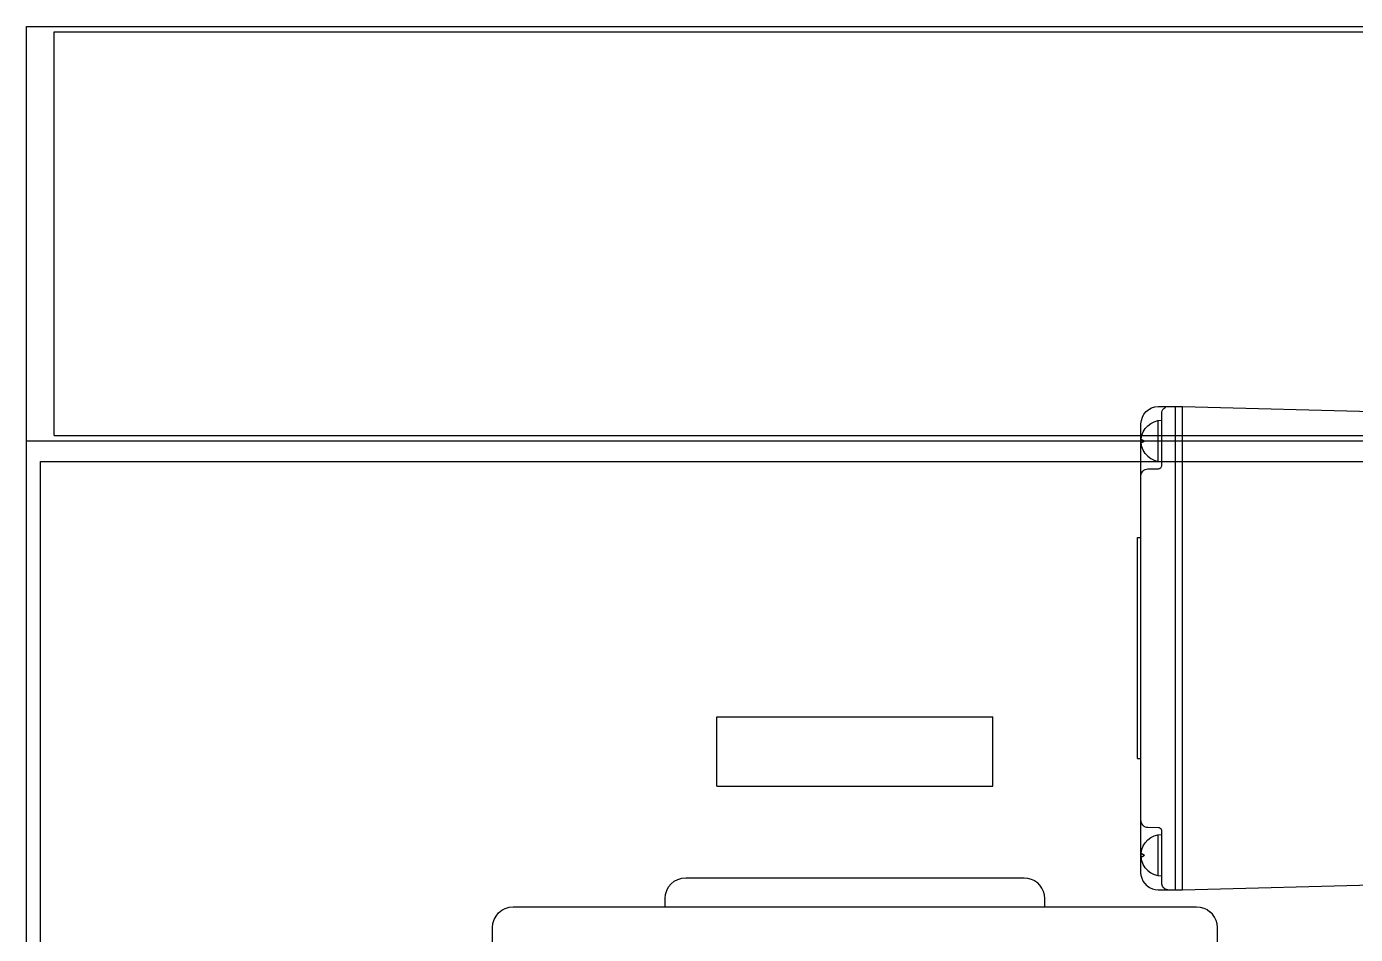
# Model space of a CAD drawing. Extents: x 431547 to 432141, y 118589 to 119430.
# Drawn here: x 431619.713 to 431622.669, y 119098.404 to 119100.423 of the extents above; entities that cross this region are included whole.
import ezdxf

# ---------------------------------------------------------------- set-up
doc = ezdxf.new("R2010")
doc.units = 0
doc.header["$LTSCALE"] = 300
doc.header["$MEASUREMENT"] = 0
doc.layers.add('1', color=7, linetype='CONTINUOUS')

msp = doc.modelspace()

# ---------------------------------------------------------------- linework, layer by layer
at = {"layer": '1'}
for p, q in [((431619.7135, 119099.5018), (431619.7135, 119100.4231)), ((431619.7135, 119100.4231), (431621.0184, 119100.4231)), ((431619.7749, 119099.5137), (431619.7749, 119100.4113)), ((431619.7749, 119100.4113), (431628.8653, 119100.4113)), ((431621.0184, 119100.4231), (431621.031, 119100.4231)), ((431621.031, 119100.4231), (431621.0684, 119100.4231)), ((431621.0684, 119100.4231), (431621.0956, 119100.4231)), ((431621.0956, 119100.4231), (431621.1075, 119100.4231)), ((431621.1075, 119100.4231), (431621.1428, 119100.4231)), ((431621.1428, 119100.4231), (431621.2004, 119100.4231)), ((431621.2004, 119100.4231), (431621.2787, 119100.4231)), ((431621.2787, 119100.4231), (431621.3751, 119100.4231)), ((431621.3751, 119100.4231), (431621.4869, 119100.4231)), ((431621.4869, 119100.4231), (431621.6105, 119100.4231)), ((431621.6105, 119100.4231), (431621.7423, 119100.4231)), ((431621.7423, 119100.4231), (431621.8782, 119100.4231)), ((431621.8782, 119100.4231), (431622.1931, 119100.4231)), ((431622.1931, 119100.4231), (431622.1936, 119100.4231)), ((431622.1936, 119100.4231), (431622.1954, 119100.4231)), ((431622.1954, 119100.4231), (431622.1982, 119100.4231)), ((431622.1982, 119100.4231), (431622.202, 119100.4231)), ((431622.202, 119100.4231), (431622.2068, 119100.4231)), ((431622.2068, 119100.4231), (431622.2123, 119100.4231)), ((431622.2123, 119100.4231), (431622.2183, 119100.4231)), ((431622.2183, 119100.4231), (431622.2248, 119100.4231)), ((431622.2248, 119100.4231), (431622.2315, 119100.4231)), ((431622.2315, 119100.4231), (431622.2698, 119100.4231)), ((431622.2698, 119100.4231), (431622.2852, 119100.4231)), ((431622.2852, 119100.4231), (431622.3082, 119100.4231)), ((431622.3082, 119100.4231), (431622.7535, 119100.4231)), ((431619.7135, 119087.2175), (431619.7135, 119099.5018)), ((431619.7135, 119099.5018), (431628.9267, 119099.5018)), ((431619.7749, 119099.5137), (431628.8653, 119099.5137)), ((431619.7442, 119087.2635), (431619.7442, 119099.4557)), ((431619.7442, 119099.4557), (431628.896, 119099.4557)), ((431621.249, 119098.734), (431621.249, 119098.8876)), ((431621.249, 119098.8876), (431621.8632, 119098.8876)), ((431621.8632, 119098.734), (431621.8632, 119098.8876)), ((431621.249, 119098.734), (431621.8632, 119098.734)), ((431621.1473, 119098.5164), (431621.1543, 119098.5221)), ((431621.1543, 119098.5221), (431621.1623, 119098.5264)), ((431621.1623, 119098.5264), (431621.1709, 119098.529)), ((431621.1709, 119098.529), (431621.1799, 119098.5299)), ((431621.1799, 119098.5299), (431621.9323, 119098.5299)), ((431621.9323, 119098.5299), (431621.9403, 119098.5292)), ((431621.9403, 119098.5292), (431621.9481, 119098.5271)), ((431621.9481, 119098.5271), (431621.9554, 119098.5237)), ((431621.9554, 119098.5237), (431621.9619, 119098.5191)), ((431621.9676, 119098.5134), (431621.9619, 119098.5191)), ((431621.1339, 119098.4838), (431621.1347, 119098.4928)), ((431621.1347, 119098.4928), (431621.1374, 119098.5014)), ((431621.1374, 119098.5014), (431621.1416, 119098.5094)), ((431621.1416, 119098.5094), (431621.1473, 119098.5164)), ((431621.9722, 119098.5068), (431621.9676, 119098.5134)), ((431621.9756, 119098.4996), (431621.9722, 119098.5068)), ((431621.9777, 119098.4918), (431621.9756, 119098.4996)), ((431621.9784, 119098.4838), (431621.9777, 119098.4918)), ((431620.7635, 119098.4518), (431620.7704, 119098.4575)), ((431620.7704, 119098.4575), (431620.7784, 119098.4618)), ((431620.7784, 119098.4618), (431620.787, 119098.4644)), ((431620.787, 119098.4644), (431620.796, 119098.4653)), ((431620.796, 119098.4653), (431621.1339, 119098.4653)), ((431621.1339, 119098.4653), (431621.1339, 119098.4838)), ((431621.1339, 119098.4653), (431621.9784, 119098.4653)), ((431621.9784, 119098.4653), (431621.9784, 119098.4838)), ((431621.9784, 119098.4653), (431622.3162, 119098.4653)), ((431622.3162, 119098.4653), (431622.3242, 119098.4646)), ((431622.3242, 119098.4646), (431622.332, 119098.4625)), ((431622.332, 119098.4625), (431622.3393, 119098.4591)), ((431622.3393, 119098.4591), (431622.3458, 119098.4545)), ((431620.75, 119098.4192), (431620.7509, 119098.4282)), ((431620.7509, 119098.4282), (431620.7535, 119098.4369)), ((431620.7535, 119098.4369), (431620.7577, 119098.4448)), ((431620.7577, 119098.4448), (431620.7635, 119098.4518)), ((431622.3515, 119098.4489), (431622.3458, 119098.4545)), ((431622.3561, 119098.4423), (431622.3515, 119098.4489)), ((431622.3595, 119098.435), (431622.3561, 119098.4423)), ((431622.3616, 119098.4272), (431622.3595, 119098.435)), ((431620.75, 119096.8991), (431620.75, 119098.4192)), ((431622.3623, 119098.4192), (431622.3616, 119098.4272)), ((431622.3623, 119096.8991), (431622.3623, 119098.4192))]:
    msp.add_line(p, q, dxfattribs=at)
at = {"layer": '1', "ltscale": 0.5}
for p, q in [((431622.1932, 119099.5472), (431622.1954, 119099.5544)), ((431622.1954, 119099.5544), (431622.1989, 119099.5611)), ((431622.1989, 119099.5611), (431622.2037, 119099.5669)), ((431622.2037, 119099.5669), (431622.2095, 119099.5717)), ((431622.2095, 119099.5717), (431622.2161, 119099.5752)), ((431622.2161, 119099.5752), (431622.2233, 119099.5774)), ((431622.2233, 119099.5774), (431622.2308, 119099.5781)), ((431622.2308, 119099.5781), (431622.2692, 119099.5781)), ((431622.2385, 119099.5628), (431622.2388, 119099.5658)), ((431622.2385, 119099.4474), (431622.2385, 119099.5628)), ((431622.2388, 119099.5658), (431622.2397, 119099.5686)), ((431622.2397, 119099.5686), (431622.2411, 119099.5713)), ((431622.2411, 119099.5713), (431622.243, 119099.5736)), ((431622.243, 119099.5736), (431622.2453, 119099.5755)), ((431622.2453, 119099.5755), (431622.248, 119099.577)), ((431622.248, 119099.577), (431622.2509, 119099.5778)), ((431622.2509, 119099.5778), (431622.2538, 119099.5781)), ((431622.2692, 119098.5032), (431622.2692, 119099.5781)), ((431622.2692, 119099.5781), (431622.2846, 119099.5781)), ((431622.2846, 119098.5032), (431622.2846, 119099.5781)), ((431622.2846, 119099.5781), (431622.8574, 119099.5629)), ((431622.1924, 119099.5397), (431622.1932, 119099.5472)), ((431622.1924, 119098.5416), (431622.1924, 119099.5397)), ((431622.1942, 119099.514), (431622.1973, 119099.5219)), ((431622.1973, 119099.5219), (431622.2017, 119099.5291)), ((431622.2017, 119099.5291), (431622.2075, 119099.5354)), ((431622.2075, 119099.5354), (431622.2142, 119099.5405)), ((431622.2142, 119099.5405), (431622.2219, 119099.5443)), ((431622.2219, 119099.5443), (431622.23, 119099.5466)), ((431622.23, 119099.5466), (431622.2385, 119099.5474)), ((431622.2308, 119099.4559), (431622.2308, 119099.5468)), ((431622.1926, 119099.5056), (431622.1942, 119099.514)), ((431622.1926, 119099.5057), (431622.2001, 119099.5013)), ((431622.1926, 119099.4971), (431622.1926, 119099.5056)), ((431622.1926, 119099.497), (431622.2001, 119099.5013)), ((431622.1942, 119099.4887), (431622.1926, 119099.4971)), ((431622.1973, 119099.4808), (431622.1942, 119099.4887)), ((431622.2017, 119099.4736), (431622.1973, 119099.4808)), ((431622.2075, 119099.4673), (431622.2017, 119099.4736)), ((431622.2075, 119099.4673), (431622.2142, 119099.4622)), ((431622.1949, 119099.4322), (431622.1968, 119099.4345)), ((431622.1968, 119099.4345), (431622.199, 119099.4364)), ((431622.199, 119099.4364), (431622.2016, 119099.4378)), ((431622.2016, 119099.4378), (431622.2044, 119099.4388)), ((431622.2044, 119099.4388), (431622.2074, 119099.4391)), ((431622.2074, 119099.4391), (431622.231, 119099.4397)), ((431622.2142, 119099.4622), (431622.2219, 119099.4584)), ((431622.2219, 119099.4584), (431622.23, 119099.4561)), ((431622.23, 119099.4561), (431622.2385, 119099.4553)), ((431622.231, 119099.4397), (431622.2325, 119099.4399)), ((431622.2325, 119099.4399), (431622.2339, 119099.4404)), ((431622.2339, 119099.4404), (431622.2352, 119099.4411)), ((431622.2352, 119099.4411), (431622.2363, 119099.442)), ((431622.2363, 119099.442), (431622.2372, 119099.4432)), ((431622.2372, 119099.4432), (431622.2379, 119099.4445)), ((431622.2379, 119099.4445), (431622.2384, 119099.4459)), ((431622.2384, 119099.4459), (431622.2385, 119099.4474)), ((431622.1924, 119099.4238), (431622.1927, 119099.4267)), ((431622.1927, 119099.4267), (431622.1936, 119099.4295)), ((431622.1936, 119099.4295), (431622.1949, 119099.4322)), ((431622.1848, 119098.795), (431622.1848, 119099.2864)), ((431622.1848, 119099.2864), (431622.1924, 119099.2864)), ((431622.1848, 119098.795), (431622.1924, 119098.795)), ((431622.1927, 119098.6547), (431622.1924, 119098.6576)), ((431622.1936, 119098.6518), (431622.1927, 119098.6547)), ((431622.1949, 119098.6492), (431622.1936, 119098.6518)), ((431622.1968, 119098.6469), (431622.1949, 119098.6492)), ((431622.1968, 119098.6469), (431622.199, 119098.645)), ((431622.199, 119098.645), (431622.2016, 119098.6435)), ((431622.2016, 119098.6435), (431622.2044, 119098.6426)), ((431622.2044, 119098.6426), (431622.2074, 119098.6423)), ((431622.2074, 119098.6423), (431622.231, 119098.6416)), ((431622.231, 119098.6416), (431622.2325, 119098.6415)), ((431622.2325, 119098.6415), (431622.2339, 119098.641)), ((431622.2339, 119098.641), (431622.2352, 119098.6403)), ((431622.2352, 119098.6403), (431622.2363, 119098.6393)), ((431622.2372, 119098.6382), (431622.2363, 119098.6393)), ((431622.2379, 119098.6369), (431622.2372, 119098.6382)), ((431622.2384, 119098.6354), (431622.2379, 119098.6369)), ((431622.2385, 119098.634), (431622.2384, 119098.6354)), ((431622.1973, 119098.6006), (431622.2017, 119098.6078)), ((431622.2017, 119098.6078), (431622.2075, 119098.6141)), ((431622.2075, 119098.6141), (431622.2142, 119098.6192)), ((431622.2142, 119098.6192), (431622.2219, 119098.623)), ((431622.2219, 119098.623), (431622.23, 119098.6253)), ((431622.23, 119098.6253), (431622.2385, 119098.6261)), ((431622.2308, 119098.5346), (431622.2308, 119098.6254)), ((431622.2385, 119098.5186), (431622.2385, 119098.634)), ((431622.1926, 119098.5843), (431622.1942, 119098.5926)), ((431622.1926, 119098.5758), (431622.1926, 119098.5843)), ((431622.1926, 119098.5843), (431622.2001, 119098.58)), ((431622.1926, 119098.5757), (431622.2001, 119098.58)), ((431622.1942, 119098.5674), (431622.1926, 119098.5758)), ((431622.1942, 119098.5926), (431622.1973, 119098.6006)), ((431622.1973, 119098.5595), (431622.1942, 119098.5674)), ((431622.2017, 119098.5523), (431622.1973, 119098.5595)), ((431622.2075, 119098.546), (431622.2017, 119098.5523)), ((431622.193, 119098.535), (431622.1924, 119098.5416)), ((431622.1947, 119098.5285), (431622.193, 119098.535)), ((431622.1976, 119098.5224), (431622.1947, 119098.5285)), ((431622.2014, 119098.517), (431622.1976, 119098.5224)), ((431622.2061, 119098.5122), (431622.2014, 119098.517)), ((431622.2075, 119098.546), (431622.2142, 119098.5409)), ((431622.2142, 119098.5409), (431622.2219, 119098.5371)), ((431622.2219, 119098.5371), (431622.23, 119098.5347)), ((431622.23, 119098.5347), (431622.2385, 119098.534)), ((431622.2387, 119098.5159), (431622.2385, 119098.5186)), ((431622.2846, 119098.5032), (431622.83, 119098.5177)), ((431622.2061, 119098.5122), (431622.2116, 119098.5084)), ((431622.2116, 119098.5084), (431622.2177, 119098.5056)), ((431622.2177, 119098.5056), (431622.2242, 119098.5038)), ((431622.2242, 119098.5038), (431622.2308, 119098.5032)), ((431622.2308, 119098.5032), (431622.2692, 119098.5032)), ((431622.2394, 119098.5133), (431622.2387, 119098.5159)), ((431622.2406, 119098.5109), (431622.2394, 119098.5133)), ((431622.2421, 119098.5087), (431622.2406, 119098.5109)), ((431622.244, 119098.5068), (431622.2421, 119098.5087)), ((431622.244, 119098.5068), (431622.2462, 119098.5053)), ((431622.2462, 119098.5053), (431622.2486, 119098.5042)), ((431622.2486, 119098.5042), (431622.2512, 119098.5035)), ((431622.2512, 119098.5035), (431622.2538, 119098.5032)), ((431622.2692, 119098.5032), (431622.2846, 119098.5032))]:
    msp.add_line(p, q, dxfattribs=at)

doc.saveas('drawing.dxf')
